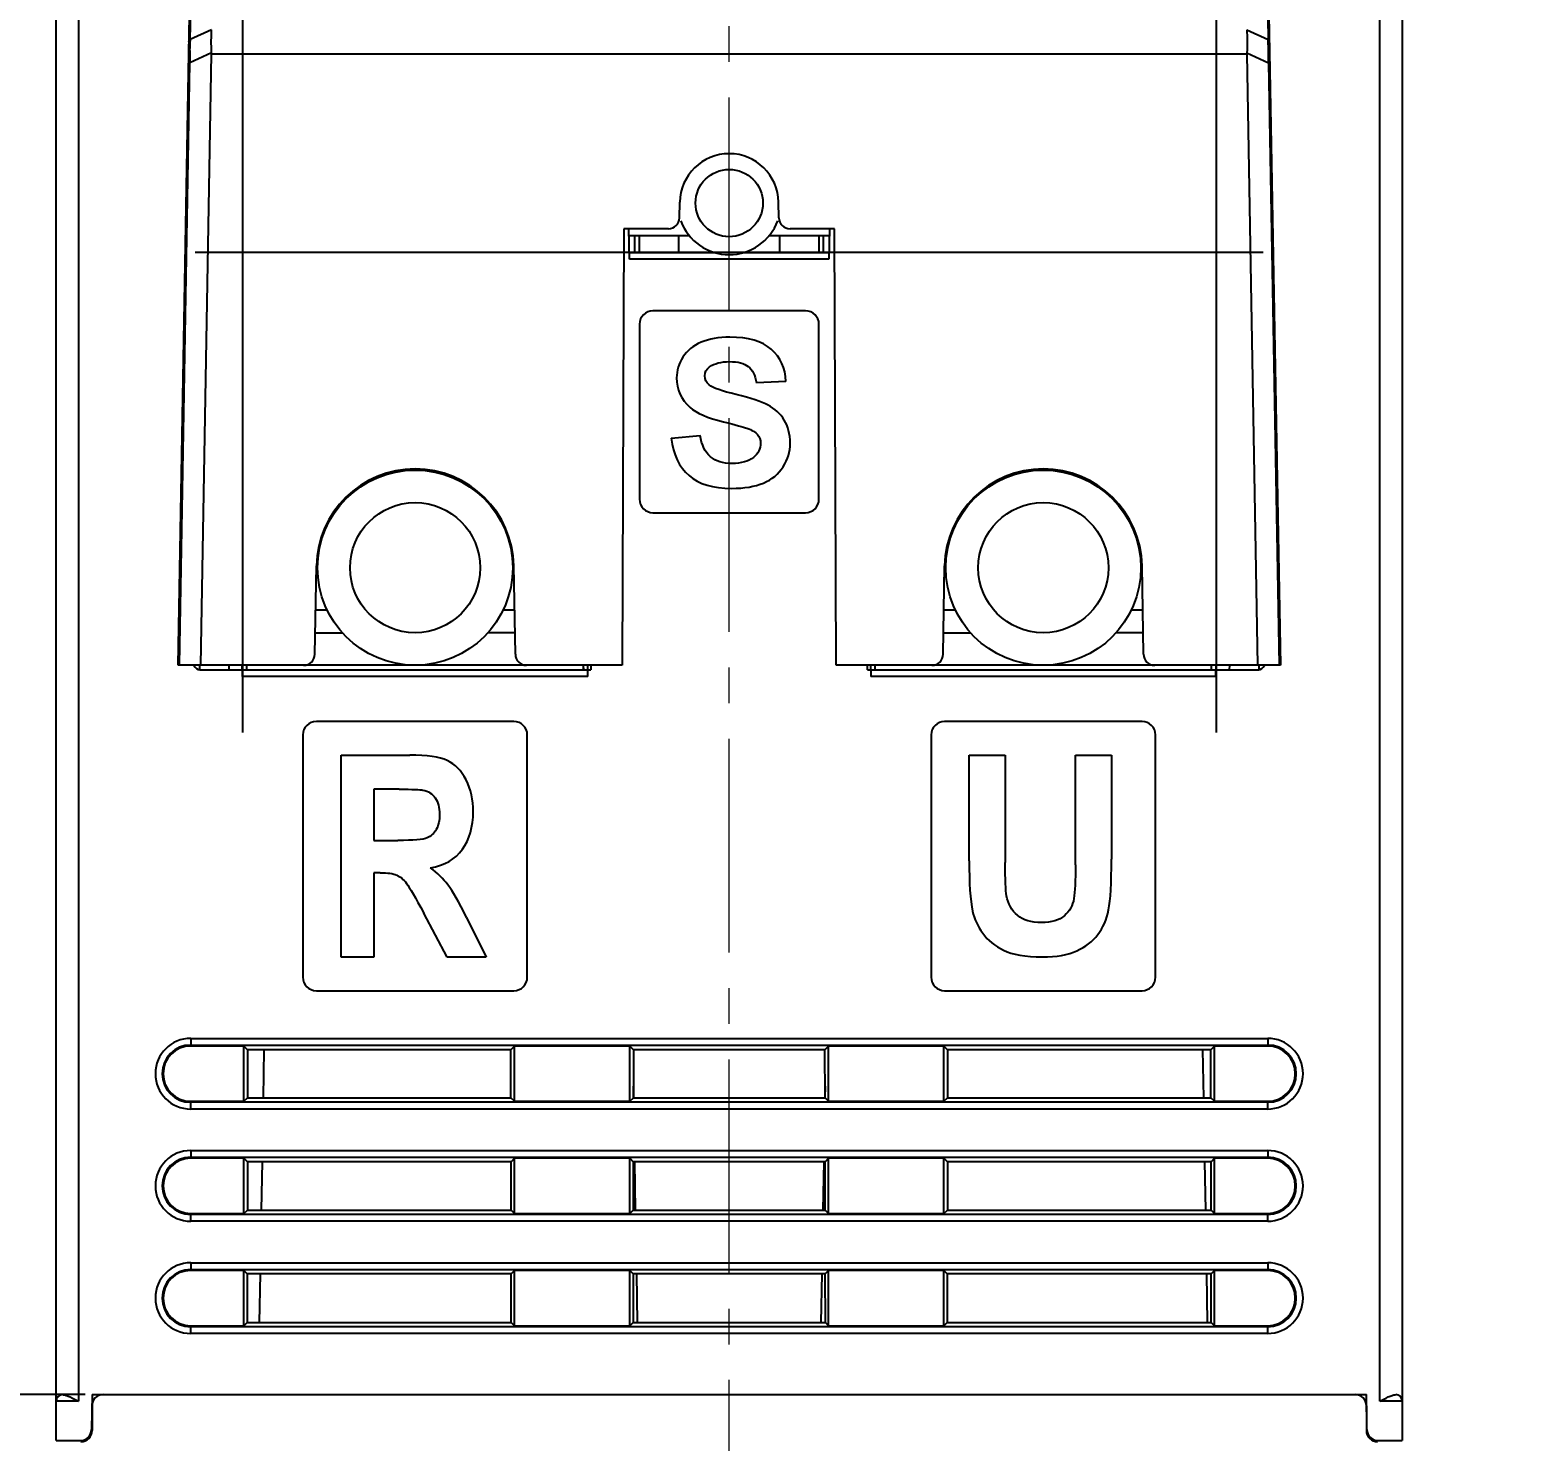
# Model space of a CAD drawing. Header units: millimetres. Extents: x 509 to 2357, y -197 to 647.
# Drawn here: x 2221.7 to 2288.2, y 407.3 to 470.2 of the extents above; entities that cross this region are included whole.
import ezdxf

# ---------------------------------------------------------------- set-up
doc = ezdxf.new("R2010")
doc.units = ezdxf.units.MM
doc.header["$PDMODE"] = 3
doc.header["$PDSIZE"] = 0.7
doc.linetypes.add('CENTER', pattern=[17.8, 10.75, -2.35, 2.35, -2.35])
doc.linetypes.add('CENTER2', pattern=[28.575, 19.05, -3.175, 3.175, -3.175])
doc.layers.get('0').update_dxf_attribs({"linetype": 'CONTINUOUS'})
doc.layers.get('Defpoints').update_dxf_attribs({"linetype": 'CONTINUOUS'})
doc.layers.add('3', color=112, linetype='CENTER', lineweight=15)
doc.layers.add('Dim', color=1, linetype='CONTINUOUS')
doc.layers.add('SU', color=7, linetype='CONTINUOUS')
doc.styles.add('OMI-1', font='arial.ttf', dxfattribs={"oblique": 1, "height": 3})
doc.dimstyles.new('1', dxfattribs={"dimtxt": 5, "dimasz": 2.5, "dimexe": 0.8, "dimexo": 0.3, "dimgap": 0.5, "dimtad": 1, "dimtoh": 1, "dimdec": 1, "dimzin": 0, "dimdsep": 46, "dimtxsty": 'OMI-1', "dimcen": 0, "dimclrd": 256, "dimclre": 256, "dimclrt": 256, "dimadec": 0, "dimazin": 0, "dimtfac": 0.8, "dimtdec": 1, "dimtix": 1, "dimtmove": 0, "dimatfit": 3, "dimfxl": 1, "dimtolj": 1, "dimtzin": 0, "dimarcsym": 0})

# ---------------------------------------------------------------- blocks, each defined once
blk = doc.blocks.new('*D4145')
at = {"layer": 'Defpoints', "color": 0}
for p in [(2270.347, 507.65), (2304.136, 351.61), (2319.469, 351.61)]:
    blk.add_point(p, dxfattribs=at)
at = {"layer": 'Dim', "lineweight": -2}
for p, q in [((2270.647, 507.65), (2320.269, 507.65)), ((2319.469, 505.15), (2319.469, 354.11)), ((2304.436, 351.61), (2320.269, 351.61))]:
    blk.add_line(p, q, dxfattribs=at)
at = {"layer": 'Dim'}
for points in [[(2319.885, 505.15), (2319.052, 505.15), (2319.469, 507.65)], [(2319.052, 354.11), (2319.885, 354.11), (2319.469, 351.61)]]:
    blk.add_solid(points, dxfattribs=at)
at = {"layer": 'Dim', "insert": (2317.437, 429.63), "char_height": 3, "attachment_point": 5, "rotation": 90, "style": 'OMI-1'}
blk.add_mtext('\\A1;156.0', dxfattribs=at)
blk = doc.blocks.new('*D4147')
at = {"layer": 'Defpoints', "color": 0}
for p in [(2210.45, 479.96), (2222.847, 479.96), (2224.447, 409.36)]:
    blk.add_point(p, dxfattribs=at)
at = {"layer": 'Dim', "lineweight": -2}
for p, q in [((2222.547, 479.96), (2209.65, 479.96)), ((2210.45, 411.86), (2210.45, 477.46)), ((2224.147, 409.36), (2209.65, 409.36))]:
    blk.add_line(p, q, dxfattribs=at)
at = {"layer": 'Dim'}
for points in [[(2210.867, 477.46), (2210.034, 477.46), (2210.45, 479.96)], [(2210.034, 411.86), (2210.867, 411.86), (2210.45, 409.36)]]:
    blk.add_solid(points, dxfattribs=at)
at = {"layer": 'Dim', "insert": (2208.419, 444.66), "char_height": 3, "attachment_point": 5, "rotation": 90, "style": 'OMI-1'}
blk.add_mtext('\\A1;70.6', dxfattribs=at)
blk = doc.blocks.new('*D4151')
at = {"layer": 'Defpoints', "color": 0}
for p in [(2210.45, 409.36), (2208.692, 351.86), (2223.647, 351.86)]:
    blk.add_point(p, dxfattribs=at)
at = {"layer": 'Dim', "lineweight": -2}
for p, q in [((2210.15, 409.36), (2207.892, 409.36)), ((2208.692, 406.86), (2208.692, 354.36)), ((2223.347, 351.86), (2207.892, 351.86))]:
    blk.add_line(p, q, dxfattribs=at)
at = {"layer": 'Dim'}
for points in [[(2209.109, 406.86), (2208.276, 406.86), (2208.692, 409.36)], [(2208.276, 354.36), (2209.109, 354.36), (2208.692, 351.86)]]:
    blk.add_solid(points, dxfattribs=at)
at = {"layer": 'Dim', "insert": (2206.667, 380.61), "char_height": 3, "attachment_point": 5, "rotation": 90, "style": 'OMI-1'}
blk.add_mtext('\\A1;57.5', dxfattribs=at)

msp = doc.modelspace()

# ---------------------------------------------------------------- linework, layer by layer
at = {"color": 7, "linetype": 'Continuous'}
for p, q in [((2228.282, 441.86), (2229.024, 484.363)), ((2276.67, 484.363), (2277.412, 441.86)), ((2228.827, 469.747), (2229.073, 483.868)), ((2276.621, 483.868), (2276.868, 469.747)), ((2222.847, 407.31), (2222.847, 479.96)), ((2223.847, 479.96), (2223.847, 409.06)), ((2281.847, 409.06), (2281.847, 479.96)), ((2282.847, 479.96), (2282.847, 407.31)), ((2229.776, 470.178), (2228.827, 469.747)), ((2275.918, 470.178), (2276.868, 469.747)), ((2229.771, 469.151), (2228.81, 468.714)), ((2229.295, 441.86), (2229.771, 469.096)), ((2275.924, 469.096), (2229.771, 469.096)), ((2275.924, 469.151), (2276.885, 468.714)), ((2275.924, 469.096), (2276.399, 441.86)), ((2228.341, 441.86), (2228.81, 468.714)), ((2276.885, 468.714), (2277.354, 441.86)), ((2250.635, 461.801), (2250.648, 462.498)), ((2255.059, 461.801), (2255.047, 462.498)), ((2255.059, 461.81), (2255.053, 461.81)), ((2248.147, 461.31), (2248.079, 441.86)), ((2250.136, 461.31), (2248.147, 461.31)), ((2248.403, 459.96), (2248.379, 461.314)), ((2248.384, 461.01), (2251.062, 461.01)), ((2248.647, 460.26), (2248.647, 461.01)), ((2248.844, 460.26), (2248.844, 461.01)), ((2250.597, 460.26), (2250.597, 461.01)), ((2254.633, 461.01), (2257.31, 461.01)), ((2255.097, 460.26), (2255.097, 461.01)), ((2257.547, 461.31), (2255.559, 461.31)), ((2256.851, 460.26), (2256.851, 461.01)), ((2257.047, 460.26), (2257.047, 461.01)), ((2257.316, 461.314), (2257.292, 459.96)), ((2257.615, 441.86), (2257.547, 461.31)), ((2248.397, 460.26), (2252.176, 460.26)), ((2257.292, 459.96), (2248.403, 459.96)), ((2253.518, 460.26), (2257.297, 460.26)), ((2256.247, 457.66), (2249.447, 457.66)), ((2248.847, 457.06), (2248.847, 449.26)), ((2256.847, 449.26), (2256.847, 457.06)), ((2255.376, 454.51), (2254.061, 454.453)), ((2250.267, 451.978), (2251.547, 452.103)), ((2236.406, 449.81), (2236.322, 449.81)), ((2241.373, 449.81), (2241.289, 449.81)), ((2264.406, 449.81), (2264.322, 449.81)), ((2269.373, 449.81), (2269.289, 449.81)), ((2249.447, 448.66), (2256.247, 448.66)), ((2234.379, 442.351), (2234.448, 446.286)), ((2234.517, 445.81), (2234.44, 445.81)), ((2243.255, 445.81), (2243.178, 445.81)), ((2243.315, 442.351), (2243.247, 446.286)), ((2262.379, 442.351), (2262.448, 446.286)), ((2262.517, 445.81), (2262.44, 445.81)), ((2271.255, 445.81), (2271.178, 445.81)), ((2271.315, 442.351), (2271.247, 446.286)), ((2234.935, 444.31), (2234.413, 444.31)), ((2243.281, 444.31), (2242.76, 444.31)), ((2262.935, 444.31), (2262.413, 444.31)), ((2271.281, 444.31), (2270.76, 444.31)), ((2234.396, 443.31), (2235.605, 443.31)), ((2243.299, 443.31), (2242.09, 443.31)), ((2262.396, 443.31), (2263.605, 443.31)), ((2271.299, 443.31), (2270.09, 443.31)), ((2248.079, 441.86), (2228.282, 441.86)), ((2229.247, 441.66), (2229.247, 441.86)), ((2229.247, 441.66), (2246.678, 441.66)), ((2230.54, 441.86), (2230.544, 441.66)), ((2231.153, 441.36), (2231.144, 441.86)), ((2231.347, 441.66), (2231.347, 441.86)), ((2246.347, 441.66), (2246.347, 441.86)), ((2246.364, 441.656), (2246.36, 441.86)), ((2246.542, 441.36), (2246.551, 441.86)), ((2246.682, 441.86), (2246.678, 441.66)), ((2277.412, 441.86), (2257.615, 441.86)), ((2259.016, 441.66), (2259.013, 441.86)), ((2259.016, 441.66), (2276.447, 441.66)), ((2259.144, 441.86), (2259.153, 441.36)), ((2259.347, 441.66), (2259.347, 441.86)), ((2274.347, 441.66), (2274.347, 441.86)), ((2274.542, 441.36), (2274.551, 441.86)), ((2275.151, 441.66), (2275.154, 441.86)), ((2276.447, 441.86), (2276.447, 441.66)), ((2246.542, 441.36), (2231.153, 441.36)), ((2274.542, 441.36), (2259.153, 441.36)), ((2243.247, 439.36), (2234.447, 439.36)), ((2271.247, 439.36), (2262.447, 439.36)), ((2233.847, 438.76), (2233.847, 427.96)), ((2243.847, 427.96), (2243.847, 438.76)), ((2261.847, 438.76), (2261.847, 427.96)), ((2271.847, 427.96), (2271.847, 438.76)), ((2235.547, 428.86), (2235.547, 437.86)), ((2235.547, 437.86), (2238.607, 437.86)), ((2263.542, 437.86), (2265.148, 437.86)), ((2263.542, 433.143), (2263.542, 437.86)), ((2265.148, 437.86), (2265.148, 433.071)), ((2268.281, 437.86), (2269.887, 437.86)), ((2268.281, 432.968), (2268.281, 437.86)), ((2269.887, 437.86), (2269.887, 433.215)), ((2237.001, 436.337), (2237.001, 434.053)), ((2238.136, 436.337), (2237.001, 436.337)), ((2237.001, 434.053), (2238.077, 434.053)), ((2237.001, 432.617), (2237.001, 428.86)), ((2237.296, 432.617), (2237.001, 432.617)), ((2240.282, 428.86), (2239.231, 430.818)), ((2241.141, 430.615), (2242.02, 428.86)), ((2237.001, 428.86), (2235.547, 428.86)), ((2242.02, 428.86), (2240.282, 428.86)), ((2234.447, 427.36), (2243.247, 427.36)), ((2262.447, 427.36), (2271.247, 427.36)), ((2228.847, 425.234), (2228.847, 424.89)), ((2228.847, 425.234), (2276.847, 425.234)), ((2276.847, 425.234), (2276.847, 424.89)), ((2228.847, 424.936), (2276.847, 424.936)), ((2231.217, 424.89), (2228.847, 424.89)), ((2231.217, 422.43), (2231.217, 424.89)), ((2231.217, 424.89), (2231.38, 424.726)), ((2231.38, 424.726), (2231.377, 422.589)), ((2243.114, 424.726), (2231.38, 424.726)), ((2232.112, 424.726), (2232.075, 422.589)), ((2243.277, 424.89), (2243.114, 424.726)), ((2243.117, 422.589), (2243.114, 424.726)), ((2243.277, 422.43), (2243.277, 424.89)), ((2248.417, 424.89), (2243.277, 424.89)), ((2248.417, 424.89), (2248.58, 424.726)), ((2248.417, 422.43), (2248.417, 424.89)), ((2248.58, 424.726), (2248.577, 422.589)), ((2257.114, 424.726), (2248.58, 424.726)), ((2257.277, 424.89), (2257.114, 424.726)), ((2257.117, 422.589), (2257.114, 424.726)), ((2262.417, 424.89), (2257.277, 424.89)), ((2257.277, 422.43), (2257.277, 424.89)), ((2262.417, 424.89), (2262.58, 424.726)), ((2262.417, 422.43), (2262.417, 424.89)), ((2262.58, 424.726), (2262.577, 422.589)), ((2274.314, 424.726), (2262.58, 424.726)), ((2273.997, 422.584), (2273.959, 424.72)), ((2274.477, 424.89), (2274.314, 424.726)), ((2274.317, 422.589), (2274.314, 424.726)), ((2276.847, 424.89), (2274.477, 424.89)), ((2274.477, 422.43), (2274.477, 424.89)), ((2248.587, 422.59), (2248.578, 423.103)), ((2257.117, 423.103), (2257.108, 422.59)), ((2228.847, 422.085), (2228.847, 422.43)), ((2228.847, 422.43), (2231.217, 422.43)), ((2276.847, 422.384), (2228.847, 422.384)), ((2231.217, 422.43), (2231.377, 422.589)), ((2231.377, 422.589), (2243.117, 422.589)), ((2243.277, 422.43), (2243.117, 422.589)), ((2243.277, 422.43), (2248.417, 422.43)), ((2248.417, 422.43), (2248.577, 422.589)), ((2248.577, 422.589), (2257.117, 422.589)), ((2257.277, 422.43), (2257.117, 422.589)), ((2257.277, 422.43), (2262.417, 422.43)), ((2262.417, 422.43), (2262.577, 422.589)), ((2262.577, 422.589), (2274.317, 422.589)), ((2274.477, 422.43), (2274.317, 422.589)), ((2274.477, 422.43), (2276.847, 422.43)), ((2276.847, 422.085), (2276.847, 422.43)), ((2276.847, 422.085), (2228.847, 422.085)), ((2228.847, 420.234), (2228.847, 419.89)), ((2228.847, 420.234), (2276.847, 420.234)), ((2228.847, 419.936), (2276.847, 419.936)), ((2231.217, 419.89), (2228.847, 419.89)), ((2231.217, 419.89), (2231.373, 419.734)), ((2231.217, 417.43), (2231.217, 419.89)), ((2231.373, 419.734), (2231.37, 417.582)), ((2243.122, 419.734), (2231.373, 419.734)), ((2232.025, 419.734), (2231.987, 417.582)), ((2243.277, 419.89), (2243.122, 419.734)), ((2243.125, 417.582), (2243.122, 419.734)), ((2248.417, 419.89), (2243.277, 419.89)), ((2243.277, 417.43), (2243.277, 419.89)), ((2248.417, 419.89), (2248.573, 419.734)), ((2248.417, 417.43), (2248.417, 419.89)), ((2248.573, 419.734), (2248.57, 417.582)), ((2257.122, 419.734), (2248.573, 419.734)), ((2248.674, 417.584), (2248.637, 419.735)), ((2257.058, 419.735), (2257.02, 417.584)), ((2257.277, 419.89), (2257.122, 419.734)), ((2257.125, 417.582), (2257.122, 419.734)), ((2262.417, 419.89), (2257.277, 419.89)), ((2257.277, 417.43), (2257.277, 419.89)), ((2262.417, 419.89), (2262.573, 419.734)), ((2262.417, 417.43), (2262.417, 419.89)), ((2262.573, 419.734), (2262.57, 417.582)), ((2274.322, 419.734), (2262.573, 419.734)), ((2274.084, 417.578), (2274.046, 419.729)), ((2274.477, 419.89), (2274.322, 419.734)), ((2274.325, 417.582), (2274.322, 419.734)), ((2276.847, 419.89), (2274.477, 419.89)), ((2274.477, 417.43), (2274.477, 419.89)), ((2276.847, 420.234), (2276.847, 419.89)), ((2228.847, 417.085), (2228.847, 417.43)), ((2228.847, 417.43), (2231.217, 417.43)), ((2276.847, 417.384), (2228.847, 417.384)), ((2276.847, 417.085), (2228.847, 417.085)), ((2231.217, 417.43), (2231.37, 417.582)), ((2231.37, 417.582), (2243.125, 417.582)), ((2243.277, 417.43), (2243.125, 417.582)), ((2243.277, 417.43), (2248.417, 417.43)), ((2248.417, 417.43), (2248.57, 417.582)), ((2248.57, 417.582), (2257.125, 417.582)), ((2257.277, 417.43), (2257.125, 417.582)), ((2257.277, 417.43), (2262.417, 417.43)), ((2262.417, 417.43), (2262.57, 417.582)), ((2262.57, 417.582), (2274.325, 417.582)), ((2274.477, 417.43), (2274.325, 417.582)), ((2274.477, 417.43), (2276.847, 417.43)), ((2276.847, 417.085), (2276.847, 417.43)), ((2228.847, 415.234), (2228.847, 414.89)), ((2228.847, 415.234), (2276.847, 415.234)), ((2276.847, 415.234), (2276.847, 414.89)), ((2228.847, 414.936), (2276.847, 414.936)), ((2231.217, 414.89), (2228.847, 414.89)), ((2231.217, 414.89), (2231.365, 414.742)), ((2231.217, 412.43), (2231.217, 414.89)), ((2231.365, 414.742), (2231.362, 412.574)), ((2243.129, 414.742), (2231.365, 414.742)), ((2231.938, 414.742), (2231.9, 412.574)), ((2243.277, 414.89), (2243.129, 414.742)), ((2243.133, 412.574), (2243.129, 414.742)), ((2248.417, 414.89), (2243.277, 414.89)), ((2243.277, 412.43), (2243.277, 414.89)), ((2248.417, 414.89), (2248.565, 414.742)), ((2248.417, 412.43), (2248.417, 414.89)), ((2248.565, 414.742), (2248.562, 412.574)), ((2257.129, 414.742), (2248.565, 414.742)), ((2248.762, 412.578), (2248.724, 414.744)), ((2256.971, 414.744), (2256.933, 412.578)), ((2257.277, 414.89), (2257.129, 414.742)), ((2257.133, 412.574), (2257.129, 414.742)), ((2262.417, 414.89), (2257.277, 414.89)), ((2257.277, 412.43), (2257.277, 414.89)), ((2262.417, 414.89), (2262.565, 414.742)), ((2262.417, 412.43), (2262.417, 414.89)), ((2262.565, 414.742), (2262.562, 412.574)), ((2274.329, 414.742), (2262.565, 414.742)), ((2274.171, 412.571), (2274.134, 414.738)), ((2274.477, 414.89), (2274.329, 414.742)), ((2274.333, 412.574), (2274.329, 414.742)), ((2276.847, 414.89), (2274.477, 414.89)), ((2274.477, 412.43), (2274.477, 414.89)), ((2228.847, 412.085), (2228.847, 412.43)), ((2228.847, 412.43), (2231.217, 412.43)), ((2276.847, 412.384), (2228.847, 412.384)), ((2231.217, 412.43), (2231.362, 412.574)), ((2231.362, 412.574), (2243.133, 412.574)), ((2243.277, 412.43), (2243.133, 412.574)), ((2243.277, 412.43), (2248.417, 412.43)), ((2248.417, 412.43), (2248.562, 412.574)), ((2248.562, 412.574), (2257.133, 412.574)), ((2257.277, 412.43), (2257.133, 412.574)), ((2257.277, 412.43), (2262.417, 412.43)), ((2262.417, 412.43), (2262.562, 412.574)), ((2262.562, 412.574), (2274.333, 412.574)), ((2274.477, 412.43), (2274.333, 412.574)), ((2274.477, 412.43), (2276.847, 412.43)), ((2276.847, 412.085), (2276.847, 412.43)), ((2276.847, 412.085), (2228.847, 412.085)), ((2223.847, 409.06), (2222.847, 409.06)), ((2224.447, 409.36), (2224.42, 407.801)), ((2224.447, 409.36), (2281.247, 409.36)), ((2281.274, 407.801), (2281.247, 409.36)), ((2282.847, 409.06), (2281.847, 409.06)), ((2224.447, 408.86), (2224.447, 407.76)), ((2281.247, 408.86), (2281.247, 407.76)), ((2222.847, 407.31), (2223.92, 407.31)), ((2281.774, 407.31), (2282.847, 407.31))]:
    msp.add_line(p, q, dxfattribs=at)
for centre, radius in [((2252.847, 462.46), 1.5), ((2238.847, 446.21), 4.35), ((2266.847, 446.21), 4.35), ((2238.847, 446.21), 2.9), ((2266.847, 446.21), 2.9)]:
    msp.add_circle(centre, radius, dxfattribs=at)
for centre, radius, start, end in [((2239.984, 469.229), 11.169, 177.34568, 177.73253), ((2263.717, 469.143), 13.165, 1.40267, 2.62823), ((2258.468, 468.832), 29.659, 179.51469, 180.04434), ((2253.8, 468.87), 24.99, 179.11262, 179.51267), ((2257.398, 468.963), 19.486, 0.99996, 1.47562), ((2252.303, 468.873), 24.582, 0.35758, 1.00296), ((2245.977, 468.827), 30.909, 359.79014, 0.3692), ((2261.49, 468.83), 32.681, 180.03696, 180.20248), ((2252.847, 462.46), 2.2, 1, 179), ((2250.136, 461.81), 0.5, 270, 359), ((2252.847, 462.46), 2.3, 200, 340), ((2255.559, 461.81), 0.5, 181, 270), ((2249.447, 457.06), 0.6, 90, 180), ((2256.247, 457.06), 0.6, 0, 90), ((2238.847, 446.21), 4.4, 1, 179), ((2266.847, 446.21), 4.4, 1, 179), ((2249.447, 449.26), 0.6, 180, 270), ((2256.247, 449.26), 0.6, 270, 0), ((2233.879, 442.36), 0.5, 270, 359), ((2243.815, 442.36), 0.5, 181, 270), ((2261.879, 442.36), 0.5, 270, 359), ((2271.815, 442.36), 0.5, 181, 270), ((2234.447, 438.76), 0.6, 90, 180), ((2243.247, 438.76), 0.6, 0, 90), ((2262.447, 438.76), 0.6, 90, 180), ((2271.247, 438.76), 0.6, 0, 90), ((2234.447, 427.96), 0.6, 180, 270), ((2243.247, 427.96), 0.6, 270, 0), ((2262.447, 427.96), 0.6, 180, 270), ((2271.247, 427.96), 0.6, 270, 0), ((2228.847, 423.66), 1.575, 90, 270), ((2276.847, 423.66), 1.575, 270, 90), ((2228.847, 423.66), 1.276, 90, 270), ((2228.847, 423.66), 1.23, 90, 270), ((2276.847, 423.66), 1.276, 270, 90), ((2276.847, 423.66), 1.23, 270, 90), ((2228.847, 418.66), 1.575, 90, 270), ((2228.847, 418.66), 1.276, 90, 270), ((2228.847, 418.66), 1.23, 90, 270), ((2276.847, 418.66), 1.575, 270, 90), ((2276.847, 418.66), 1.276, 270, 90), ((2276.847, 418.66), 1.23, 270, 90), ((2228.847, 413.66), 1.575, 90, 270), ((2276.847, 413.66), 1.575, 270, 90), ((2228.847, 413.66), 1.276, 90, 270), ((2228.847, 413.66), 1.23, 90, 270), ((2276.847, 413.66), 1.276, 270, 90), ((2276.847, 413.66), 1.23, 270, 90), ((2223.147, 409.06), 0.3, 91.35742, 180), ((2224.947, 408.86), 0.5, 90, 180), ((2280.747, 408.86), 0.5, 0, 90), ((2282.547, 409.06), 0.3, 0, 88.64258), ((2223.92, 407.81), 0.5, 270, 359), ((2223.947, 407.76), 0.5, 270, 0), ((2281.747, 407.76), 0.5, 180, 270), ((2281.774, 407.81), 0.5, 181, 270)]:
    msp.add_arc(centre, radius, start, end, dxfattribs=at)
for centre, major_axis, ratio, start_param, end_param in [((2228.27, 469.07), (1.089, 1.07), 0.965694, -0.776672, -0.739941), ((2277.425, 469.07), (1.089, -1.07), 0.965694, -2.401652, -2.364921), ((2229.247, 443.517), (0, 1.857), 0.323036, -3.609758, -3.141593), ((2276.447, 443.517), (0, 1.857), 0.323036, -3.141593, -2.673427)]:
    msp.add_ellipse(centre, major_axis=major_axis, ratio=ratio, start_param=start_param, end_param=end_param, dxfattribs=at)
for points, knots in [([(2228.767, 469.642), (2228.767, 469.652), (2228.773, 469.693), (2228.802, 469.728), (2228.827, 469.747)], [0, 0, 0, 0, 0.238432, 1, 1, 1, 1]), ([(2228.813, 469.257), (2228.813, 469.295), (2228.816, 469.433), (2228.819, 469.571), (2228.823, 469.671)], [0, 0, 0, 0, 0.270679, 1, 1, 1, 1]), ([(2229.771, 469.151), (2229.767, 469.338), (2229.76, 469.681), (2229.77, 470.023), (2229.776, 470.178)], [0, 0, 0, 0, 0.546659, 1, 1, 1, 1]), ([(2275.918, 470.178), (2275.925, 470.023), (2275.934, 469.681), (2275.928, 469.338), (2275.924, 469.151)], [0, 0, 0, 0, 0.453343, 1, 1, 1, 1]), ([(2276.927, 469.642), (2276.927, 469.652), (2276.921, 469.693), (2276.893, 469.728), (2276.868, 469.747)], [0, 0, 0, 0, 0.23843, 1, 1, 1, 1]), ([(2228.751, 468.713), (2228.751, 468.714), (2228.759, 468.712), (2228.768, 468.715), (2228.787, 468.714), (2228.801, 468.714), (2228.81, 468.714)], [0, 0, 0, 0, 0.066558, 0.260777, 0.576148, 1, 1, 1, 1]), ([(2276.944, 468.713), (2276.944, 468.714), (2276.936, 468.712), (2276.927, 468.715), (2276.907, 468.714), (2276.893, 468.714), (2276.885, 468.714)], [0, 0, 0, 0, 0.066557, 0.260776, 0.576147, 1, 1, 1, 1]), ([(2223.14, 409.359), (2223.195, 409.358), (2223.312, 409.327), (2223.548, 409.225), (2223.726, 409.126), (2223.847, 409.06)], [0, 0, 0, 0, 0.214438, 0.461612, 1, 1, 1, 1]), ([(2281.847, 409.06), (2281.969, 409.126), (2282.146, 409.225), (2282.382, 409.327), (2282.499, 409.358), (2282.554, 409.359)], [0, 0, 0, 0, 0.538388, 0.785562, 1, 1, 1, 1])]:
    msp.add_open_spline(points, degree=3, knots=knots, dxfattribs=at)
for points in [[(2252.879, 456.483), (2252.377, 456.483), (2251.951, 456.407), (2251.596, 456.256)], [(2254.722, 455.944), (2254.31, 456.301), (2253.697, 456.483), (2252.879, 456.483)], [(2251.596, 456.256), (2251.24, 456.105), (2250.969, 455.883), (2250.783, 455.594)], [(2255.376, 454.51), (2255.354, 455.106), (2255.136, 455.585), (2254.722, 455.944)], [(2250.783, 455.594), (2250.596, 455.305), (2250.503, 454.995), (2250.503, 454.666)], [(2251.76, 454.755), (2251.76, 454.923), (2251.827, 455.057), (2251.968, 455.159)], [(2251.968, 455.159), (2252.182, 455.314), (2252.484, 455.394), (2252.866, 455.394)], [(2252.866, 455.394), (2253.235, 455.394), (2253.51, 455.319), (2253.697, 455.172)], [(2253.697, 455.172), (2253.883, 455.026), (2254.003, 454.786), (2254.061, 454.453)], [(2250.503, 454.666), (2250.503, 454.151), (2250.703, 453.711), (2251.101, 453.354)], [(2251.953, 454.357), (2251.822, 454.466), (2251.76, 454.599), (2251.76, 454.755)], [(2253.164, 453.924), (2252.524, 454.075), (2252.12, 454.217), (2251.953, 454.357)], [(2254.581, 453.453), (2254.274, 453.613), (2253.803, 453.773), (2253.164, 453.924)], [(2251.101, 453.354), (2251.387, 453.098), (2251.88, 452.885), (2252.586, 452.709)], [(2255.3, 452.791), (2255.127, 453.071), (2254.887, 453.293), (2254.581, 453.453)], [(2252.586, 452.709), (2253.133, 452.574), (2253.483, 452.48), (2253.638, 452.426)], [(2253.638, 452.426), (2253.861, 452.347), (2254.021, 452.249), (2254.11, 452.143)], [(2255.562, 451.756), (2255.562, 452.165), (2255.473, 452.511), (2255.3, 452.791)], [(2250.267, 451.978), (2250.352, 451.25), (2250.614, 450.695), (2251.057, 450.312)], [(2252.012, 451.155), (2251.778, 451.357), (2251.622, 451.672), (2251.547, 452.103)], [(2254.247, 451.752), (2254.247, 451.512), (2254.136, 451.299), (2253.923, 451.121)], [(2254.11, 452.143), (2254.199, 452.036), (2254.247, 451.903), (2254.247, 451.752)], [(2255.251, 450.708), (2255.456, 451.032), (2255.562, 451.383), (2255.562, 451.756)], [(2252.968, 450.855), (2252.568, 450.855), (2252.249, 450.952), (2252.012, 451.155)], [(2253.923, 451.121), (2253.71, 450.943), (2253.39, 450.855), (2252.968, 450.855)], [(2251.057, 450.312), (2251.498, 449.931), (2252.129, 449.744), (2252.955, 449.744)], [(2254.371, 449.982), (2254.749, 450.139), (2255.043, 450.379), (2255.251, 450.708)], [(2252.955, 449.744), (2253.519, 449.744), (2253.99, 449.824), (2254.371, 449.982)], [(2240.282, 437.614), (2239.933, 437.774), (2239.373, 437.86), (2238.607, 437.86)], [(2241.119, 436.752), (2240.91, 437.166), (2240.631, 437.454), (2240.282, 437.614)], [(2238.136, 436.337), (2238.725, 436.337), (2239.079, 436.325), (2239.196, 436.302)], [(2241.436, 435.336), (2241.436, 435.864), (2241.328, 436.337), (2241.119, 436.752)], [(2239.196, 436.302), (2239.432, 436.257), (2239.614, 436.134), (2239.742, 435.95)], [(2239.742, 435.95), (2239.869, 435.766), (2239.938, 435.521), (2239.938, 435.22)], [(2239.938, 435.22), (2239.938, 434.95), (2239.889, 434.722), (2239.792, 434.543)], [(2240.958, 433.662), (2241.274, 434.102), (2241.436, 434.661), (2241.436, 435.336)], [(2239.792, 434.543), (2239.692, 434.36), (2239.555, 434.237), (2239.383, 434.165)], [(2239.383, 434.165), (2239.206, 434.09), (2238.774, 434.053), (2238.077, 434.053)], [(2239.535, 432.832), (2240.164, 432.942), (2240.64, 433.218), (2240.958, 433.662)], [(2263.542, 433.143), (2263.542, 432.154), (2263.59, 431.406), (2263.697, 430.899)], [(2265.206, 431.592), (2265.165, 431.816), (2265.148, 432.311), (2265.148, 433.071)], [(2269.758, 430.965), (2269.844, 431.4), (2269.887, 432.154), (2269.887, 433.215)], [(2237.296, 432.617), (2237.63, 432.617), (2237.87, 432.58), (2238.027, 432.511)], [(2238.027, 432.511), (2238.18, 432.445), (2238.327, 432.322), (2238.465, 432.138)], [(2240.31, 432.075), (2240.105, 432.347), (2239.85, 432.598), (2239.535, 432.832)], [(2268.281, 432.968), (2268.281, 432.268), (2268.253, 431.768), (2268.207, 431.467)], [(2238.465, 432.138), (2238.602, 431.954), (2238.856, 431.516), (2239.231, 430.818)], [(2241.141, 430.615), (2240.793, 431.315), (2240.518, 431.8), (2240.31, 432.075)], [(2265.697, 430.718), (2265.436, 430.935), (2265.273, 431.231), (2265.206, 431.592)], [(2268.207, 431.467), (2268.161, 431.165), (2268.02, 430.905), (2267.791, 430.702)], [(2263.697, 430.899), (2263.77, 430.555), (2263.922, 430.23), (2264.149, 429.916)], [(2266.761, 430.393), (2266.31, 430.393), (2265.957, 430.501), (2265.697, 430.718)], [(2267.791, 430.702), (2267.559, 430.495), (2267.217, 430.393), (2266.761, 430.393)], [(2269.274, 429.856), (2269.507, 430.157), (2269.67, 430.525), (2269.758, 430.965)], [(2264.149, 429.916), (2264.377, 429.602), (2264.687, 429.349), (2265.079, 429.159)], [(2268.339, 429.135), (2268.731, 429.313), (2269.04, 429.554), (2269.274, 429.856)], [(2265.079, 429.159), (2265.469, 428.969), (2266.049, 428.867), (2266.809, 428.867)], [(2266.809, 428.867), (2267.439, 428.867), (2267.949, 428.957), (2268.339, 429.135)]]:
    msp.add_open_spline(points, degree=3, dxfattribs=at)
at = {"layer": '3', "linetype": 'CENTER2', "ltscale": 0.5}
msp.add_line((2252.847, 329.048), (2252.847, 537.482), dxfattribs=at)
at = {"layer": 'SU', "color": 7, "linetype": 'Continuous'}
for p, q in [((2231.147, 479.96), (2231.147, 438.86)), ((2274.547, 479.96), (2274.547, 438.86)), ((2276.647, 460.26), (2229.047, 460.26))]:
    msp.add_line(p, q, dxfattribs=at)

# ---------------------------------------------------------------- dimensions: what is measured, and where the dimension line sits
at = {"layer": 'Dim'}
for base, p1, p2, picture, middle in [((2319.469, 351.61), (2270.347, 507.65), (2304.136, 351.61), '*D4145', (2317.437, 429.63)), ((2210.45, 479.96), (2224.447, 409.36), (2222.847, 479.96), '*D4147', (2208.419, 444.66)), ((2208.692, 351.86), (2210.45, 409.36), (2223.647, 351.86), '*D4151', (2206.667, 380.61))]:
    dim = msp.add_linear_dim(base=base, p1=p1, p2=p2, angle=90, dimstyle='1', dxfattribs=at)
    dim.commit()
    dim.dimension.update_dxf_attribs({"geometry": picture, "text_midpoint": middle})

doc.saveas('drawing.dxf')
